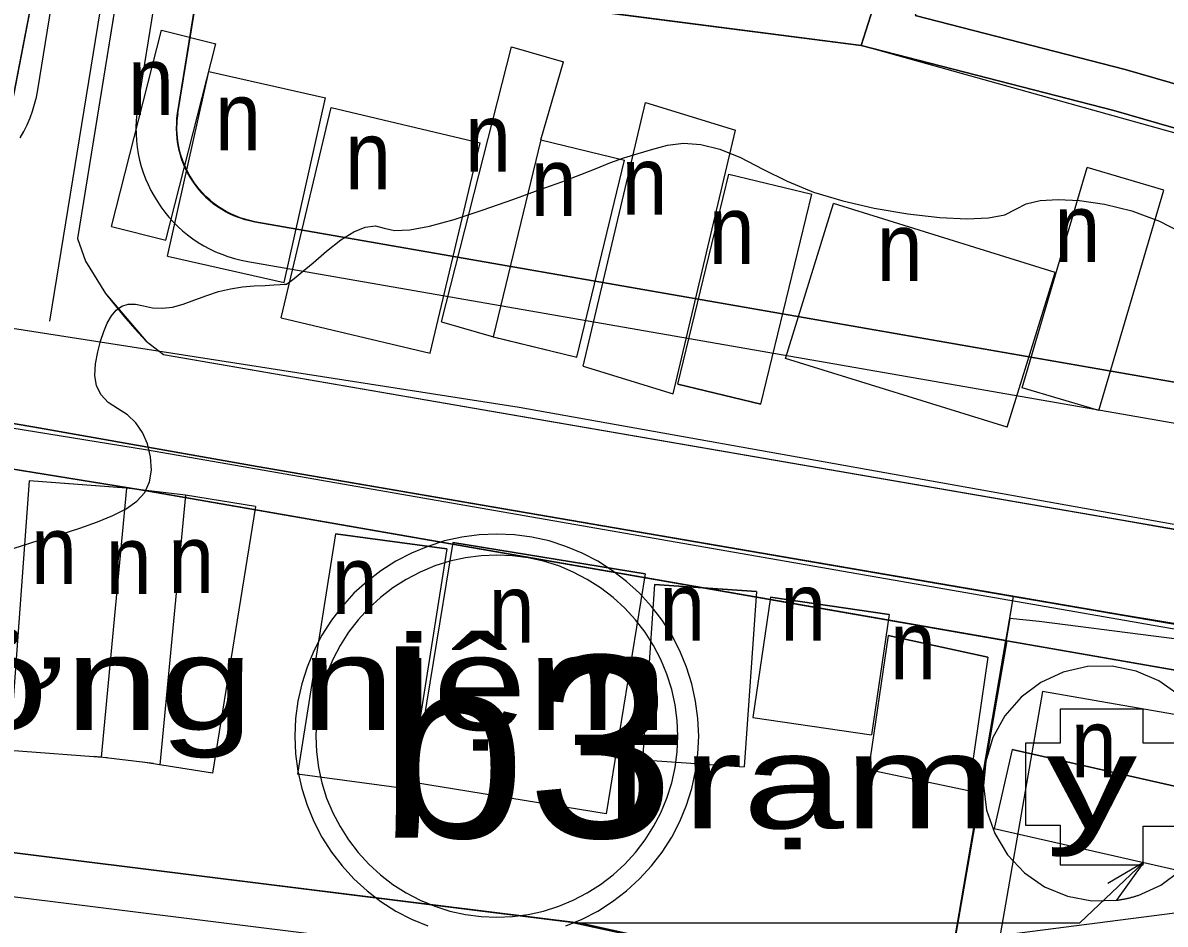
# Model space of a CAD drawing. Header units: metres. Extents: x 533049 to 537618, y 1849954 to 1852676.
# Drawn here: x 535185.7 to 535270.3, y 1851644.3 to 1851711.1 of the extents above; entities that cross this region are included whole.
import ezdxf

# ---------------------------------------------------------------- set-up
doc = ezdxf.new("R2010")
doc.units = ezdxf.units.M
doc.header["$LTSCALE"] = 2
for name, color, linetype, lineweight in [('11', 7, 'Continuous', 13), ('13', 7, 'Continuous', 13), ('20', 7, 'Continuous', 13), ('38', 7, 'Continuous', 13), ('50', 7, 'Continuous', 13), ('52', 7, 'Continuous', 13), ('54', 7, 'Continuous', 13), ('55', 7, 'Continuous', 13), ('57', 7, 'Continuous', 13), ('60', 7, 'Continuous', 13)]:
    doc.layers.add(name, color=color, linetype=linetype, lineweight=lineweight)

msp = doc.modelspace()

# ---------------------------------------------------------------- linework, layer by layer
at = {"linetype": 'Continuous', "lineweight": 13}
for points in [[(535203.07, 1851781.19), (535199.58, 1851758.2), (535234.41, 1851756.7), (535235.21, 1851760.98), (535258.72, 1851759.64), (535254.18, 1851737.72), (535253.41, 1851729.43), (535251.92, 1851729.71), (535257.25, 1851756.89), (535236.02, 1851758.52), (535235.47, 1851755.79), (535199.42, 1851757.13), (535195.52, 1851731.49), (535193.2, 1851716.43), (535189.74, 1851695.09), (535190.35, 1851693.4), (535191.81, 1851691.01), (535194.82, 1851687.48), (535196.1, 1851686.5), (535267.66, 1851674.15), (535308.85, 1851666.82), (535351.26, 1851659.7), (535387.39, 1851653.41), (535436.74, 1851644.57)], [(535236.99, 1851777.23), (535235.21, 1851760.98), (535258.72, 1851759.64), (535254.18, 1851737.72), (535253.41, 1851729.43), (535251.92, 1851729.71), (535196.81, 1851731.29), (535195.52, 1851731.49), (535193.2, 1851716.43), (535220.48, 1851712.9), (535247.76, 1851709.38), (535266.46, 1851704.56), (535308.13, 1851692.53), (535332.28, 1851687.11), (535332.74, 1851689.92), (535346.37, 1851687.7), (535350.74, 1851702.92), (535372.47, 1851698.37), (535371.24, 1851689.92), (535405.7, 1851683.46), (535420.99, 1851680.15), (535446.27, 1851673.58)], [(535277.98, 1851665.34), (535272.7, 1851633.6), (535253.88, 1851638.5), (535259.03, 1851668.6), (535278, 1851665.44)], [(535271.29, 1851661.29), (535269.8, 1851662.35), (535268.12, 1851663.07), (535266.33, 1851663.43), (535264.5, 1851663.41), (535262.72, 1851663), (535261.06, 1851662.23), (535259.6, 1851661.14), (535258.4, 1851659.76), (535257.51, 1851658.16), (535256.98, 1851656.41), (535256.82, 1851654.59), (535257.04, 1851652.77), (535257.64, 1851651.05), (535258.59, 1851649.48), (535259.84, 1851648.15), (535261.34, 1851647.11), (535263.03, 1851646.4), (535264.83, 1851646.06), (535266.65, 1851646.11), (535266.71, 1851646.11), (535266.77, 1851646.12), (535266.82, 1851646.13), (535266.88, 1851646.14), (535266.94, 1851646.15), (535266.99, 1851646.16), (535267.05, 1851646.17), (535267.1, 1851646.18), (535267.16, 1851646.19), (535267.22, 1851646.2), (535267.27, 1851646.21), (535267.33, 1851646.22), (535267.38, 1851646.23), (535267.44, 1851646.24), (535267.49, 1851646.26), (535267.55, 1851646.27), (535267.6, 1851646.28), (535267.66, 1851646.3), (535267.72, 1851646.31), (535267.77, 1851646.33), (535267.83, 1851646.34), (535267.88, 1851646.36), (535267.93, 1851646.37), (535267.99, 1851646.39), (535268.04, 1851646.4), (535268.1, 1851646.42), (535268.15, 1851646.44), (535268.21, 1851646.45), (535268.26, 1851646.47), (535269.93, 1851647.22), (535271.4, 1851648.3)]]:
    msp.add_lwpolyline(points, dxfattribs=at)
for points in [[(535157.74, 1851743.77), (535154.71, 1851717.75), (535150.78, 1851694.68), (535163.89, 1851692.34), (535174.02, 1851690.5), (535176.42, 1851691.37), (535178.19, 1851692.25), (535179.61, 1851693.09), (535182, 1851694.72), (535183.08, 1851695.81), (535190.09, 1851731.97), (535191.04, 1851739.61)], [(535398.76, 1851651.37), (535405.64, 1851683.48), (535371.24, 1851689.92), (535372.47, 1851698.37), (535350.74, 1851702.92), (535346.37, 1851687.7), (535332.74, 1851689.92), (535332.28, 1851687.11), (535308.13, 1851692.53), (535247.76, 1851709.38), (535193.2, 1851716.43), (535189.74, 1851695.09), (535190.35, 1851693.4), (535191.81, 1851691.01), (535193.18, 1851689.33), (535194, 1851688.4), (535194.82, 1851687.48), (535196.1, 1851686.5), (535339.22, 1851661.8), (535363.31, 1851657.61), (535387.39, 1851653.41)], [(535123.96, 1851691.77), (535121.96, 1851680.98), (535114.92, 1851682.29), (535116.72, 1851692.99), (535108.17, 1851694.44), (535106.46, 1851693.25), (535104.98, 1851691.84), (535102.09, 1851687.49), (535090.28, 1851663.2), (535113.05, 1851650.05), (535127.45, 1851664.44), (535157.97, 1851652.99), (535226.26, 1851644.48), (535253.88, 1851638.5), (535258.75, 1851666.96), (535259.03, 1851668.6), (535203.05, 1851678.21), (535186.45, 1851681.15)], [(535262.5, 1851660.24), (535262.5, 1851657.73), (535259.91, 1851657.73), (535259.91, 1851651.67), (535262.5, 1851651.67), (535262.5, 1851648.72), (535268.64, 1851648.72), (535268.64, 1851651.6), (535271.23, 1851651.6), (535271.23, 1851657.73), (535268.64, 1851657.73), (535268.64, 1851660.24)], [(535262.5, 1851660.24), (535262.5, 1851657.73), (535259.91, 1851657.73), (535259.91, 1851651.67), (535262.5, 1851651.67), (535262.5, 1851648.72), (535268.64, 1851648.72), (535268.64, 1851651.6), (535271.23, 1851651.6), (535271.23, 1851657.73), (535268.64, 1851657.73), (535268.64, 1851660.24)]]:
    msp.add_lwpolyline(points, close=True, dxfattribs=at)
at = {"layer": '11'}
msp.add_lwpolyline([(535225.9, 1851644.21), (535227.1, 1851644.71), (535228.26, 1851645.31), (535229.36, 1851646.01), (535230.39, 1851646.81), (535231.35, 1851647.69), (535232.23, 1851648.65), (535233.03, 1851649.68), (535233.73, 1851650.78), (535234.33, 1851651.94), (535234.83, 1851653.14), (535235.22, 1851654.39), (535235.5, 1851655.66), (535235.67, 1851656.95), (535235.73, 1851658.26), (535235.67, 1851659.56), (535235.5, 1851660.85), (535235.22, 1851662.13), (535234.83, 1851663.37), (535234.33, 1851664.57), (535233.73, 1851665.73), (535233.03, 1851666.83), (535232.23, 1851667.86), (535231.35, 1851668.83), (535230.39, 1851669.71), (535229.36, 1851670.5), (535228.26, 1851671.2), (535227.1, 1851671.8), (535225.9, 1851672.3), (535224.65, 1851672.7), (535223.38, 1851672.98), (535222.09, 1851673.15), (535220.78, 1851673.2), (535219.48, 1851673.15), (535218.19, 1851672.98), (535216.91, 1851672.7), (535215.67, 1851672.3), (535214.47, 1851671.8), (535213.31, 1851671.2), (535212.21, 1851670.5), (535211.18, 1851669.71), (535210.21, 1851668.83), (535209.33, 1851667.86), (535208.54, 1851666.83), (535207.84, 1851665.73), (535207.24, 1851664.57), (535206.74, 1851663.37), (535206.34, 1851662.13), (535206.06, 1851660.85), (535205.89, 1851659.56), (535205.84, 1851658.26), (535205.89, 1851656.95), (535206.06, 1851655.66), (535206.34, 1851654.39), (535206.74, 1851653.14), (535207.24, 1851651.94), (535207.84, 1851650.78), (535208.54, 1851649.68), (535209.33, 1851648.65), (535210.21, 1851647.69), (535211.18, 1851646.81), (535212.21, 1851646.01), (535213.31, 1851645.31), (535214.47, 1851644.71), (535215.67, 1851644.21)], dxfattribs=at)
msp.add_lwpolyline([(535234.18, 1851658.26), (535234.13, 1851659.42), (535233.98, 1851660.58), (535233.73, 1851661.72), (535233.38, 1851662.84), (535232.93, 1851663.92), (535232.39, 1851664.96), (535231.76, 1851665.94), (535231.05, 1851666.87), (535230.26, 1851667.73), (535229.4, 1851668.52), (535228.47, 1851669.23), (535227.48, 1851669.86), (535226.45, 1851670.4), (535225.37, 1851670.85), (535224.25, 1851671.2), (535223.11, 1851671.45), (535221.95, 1851671.61), (535220.78, 1851671.66), (535219.62, 1851671.61), (535218.46, 1851671.45), (535217.32, 1851671.2), (535216.2, 1851670.85), (535215.12, 1851670.4), (535214.08, 1851669.86), (535213.1, 1851669.23), (535212.17, 1851668.52), (535211.31, 1851667.73), (535210.52, 1851666.87), (535209.81, 1851665.94), (535209.18, 1851664.96), (535208.64, 1851663.92), (535208.19, 1851662.84), (535207.84, 1851661.72), (535207.59, 1851660.58), (535207.43, 1851659.42), (535207.38, 1851658.26), (535207.43, 1851657.09), (535207.59, 1851655.93), (535207.84, 1851654.79), (535208.19, 1851653.67), (535208.64, 1851652.59), (535209.18, 1851651.56), (535209.81, 1851650.57), (535210.52, 1851649.64), (535211.31, 1851648.78), (535212.17, 1851647.99), (535213.1, 1851647.28), (535214.08, 1851646.65), (535215.12, 1851646.11), (535216.2, 1851645.66), (535217.32, 1851645.31), (535218.46, 1851645.06), (535219.62, 1851644.91), (535220.78, 1851644.86), (535221.95, 1851644.91), (535223.11, 1851645.06), (535224.25, 1851645.31), (535225.37, 1851645.66), (535226.45, 1851646.11), (535227.48, 1851646.65), (535228.47, 1851647.28), (535229.4, 1851647.99), (535230.26, 1851648.78), (535231.05, 1851649.64), (535231.76, 1851650.57), (535232.39, 1851651.56), (535232.93, 1851652.59), (535233.38, 1851653.67), (535233.73, 1851654.79), (535233.98, 1851655.93), (535234.13, 1851657.09)], close=True, dxfattribs=at)
at = {"layer": '13'}
msp.add_line((535231.37, 1851957.72), (535187.68, 1851688.97), dxfattribs=at)
msp.add_lwpolyline([(534939.79, 1851726.76), (535222.44, 1851682.6), (535475.02, 1851637.55), (536031.43, 1851542.89)], dxfattribs=at)
at = {"layer": '20'}
for p, q in [((535192.27, 1851695.98), (535195.97, 1851710.52)), ((535195.97, 1851710.52), (535199.98, 1851709.49)), ((535196.28, 1851694.96), (535199.98, 1851709.49)), ((535216.69, 1851688.91), (535221.88, 1851709.27)), ((535221.88, 1851709.27), (535225.72, 1851708.16)), ((535224.05, 1851702.38), (535225.72, 1851708.16)), ((535196.4, 1851693.77), (535199.46, 1851707.44)), ((535199.46, 1851707.44), (535208.1, 1851705.51)), ((535205.05, 1851691.84), (535208.1, 1851705.51)), ((535227.17, 1851685.65), (535231.79, 1851705.15)), ((535231.79, 1851705.15), (535238.46, 1851703.11)), ((535204.81, 1851689.22), (535208.52, 1851704.79)), ((535208.52, 1851704.79), (535219.56, 1851702.16)), ((535233.84, 1851683.6), (535238.46, 1851703.11)), ((535215.85, 1851686.59), (535219.56, 1851702.16)), ((535220.53, 1851687.8), (535224.06, 1851702.38)), ((535224.05, 1851702.38), (535230.23, 1851700.89)), ((535226.7, 1851686.31), (535230.23, 1851700.89)), ((535259.68, 1851684.03), (535264.48, 1851700.34)), ((535270.15, 1851698.67), (535264.48, 1851700.34)), ((535234.19, 1851684.31), (535237.97, 1851699.86)), ((535237.97, 1851699.86), (535244.11, 1851698.37)), ((535240.34, 1851682.82), (535244.11, 1851698.37)), ((535265.35, 1851682.36), (535270.15, 1851698.67)), ((535242.15, 1851686.21), (535245.71, 1851697.67)), ((535262.11, 1851692.58), (535245.71, 1851697.67)), ((535192.27, 1851695.98), (535196.28, 1851694.96)), ((535192.27, 1851695.98), (535196.28, 1851694.96)), ((535196.4, 1851693.77), (535205.05, 1851691.84)), ((535196.4, 1851693.77), (535205.05, 1851691.84)), ((535258.56, 1851681.12), (535262.11, 1851692.58)), ((535204.81, 1851689.22), (535215.85, 1851686.59)), ((535204.81, 1851689.22), (535215.85, 1851686.59)), ((535216.69, 1851688.91), (535220.53, 1851687.8)), ((535216.69, 1851688.91), (535220.53, 1851687.8)), ((535220.52, 1851687.8), (535226.7, 1851686.31)), ((535220.53, 1851687.8), (535226.7, 1851686.31)), ((535196.1, 1851686.5), (535339.22, 1851661.8)), ((535227.17, 1851685.65), (535233.84, 1851683.6)), ((535227.17, 1851685.65), (535233.84, 1851683.6)), ((535258.56, 1851681.12), (535242.15, 1851686.21)), ((535258.56, 1851681.12), (535242.15, 1851686.21)), ((535240.34, 1851682.82), (535234.19, 1851684.31)), ((535234.19, 1851684.31), (535240.34, 1851682.82)), ((535265.35, 1851682.36), (535259.68, 1851684.03)), ((535265.35, 1851682.36), (535259.68, 1851684.03)), ((535203.05, 1851678.21), (535186.45, 1851681.15)), ((535186.18, 1851677.14), (535184.71, 1851657.19)), ((535193.37, 1851676.61), (535186.18, 1851677.14)), ((535193.41, 1851676.6), (535186.18, 1851677.14)), ((535193.37, 1851676.61), (535191.5, 1851656.69)), ((535197.74, 1851676.09), (535193.37, 1851676.61)), ((535197.74, 1851676.09), (535195.84, 1851656.14)), ((535202.92, 1851675.26), (535197.74, 1851676.09)), ((535202.92, 1851675.26), (535199.74, 1851655.51)), ((535208.84, 1851673.22), (535206.02, 1851655.44)), ((535208.84, 1851673.22), (535217.09, 1851672.12)), ((535217.09, 1851672.12), (535208.84, 1851673.22)), ((535217.09, 1851672.12), (535214.27, 1851654.34)), ((535217.52, 1851672.59), (535214.62, 1851654.82)), ((535217.52, 1851672.59), (535231.77, 1851670.26)), ((535231.77, 1851670.26), (535217.52, 1851672.59)), ((535231.77, 1851670.26), (535228.87, 1851652.5)), ((535232.47, 1851669.48), (535231.56, 1851656.51)), ((535240.01, 1851668.95), (535232.47, 1851669.48)), ((535232.47, 1851669.48), (535240.01, 1851668.95)), ((535240.01, 1851668.95), (535239.1, 1851655.98)), ((535241.05, 1851668.54), (535239.74, 1851659.64)), ((535249.83, 1851667.25), (535241.05, 1851668.54)), ((535241.05, 1851668.54), (535249.83, 1851667.25)), ((535249.83, 1851667.25), (535248.52, 1851658.35)), ((535249.75, 1851665.71), (535248.31, 1851655.79)), ((535257.14, 1851664.11), (535249.75, 1851665.71)), ((535249.75, 1851665.71), (535257.14, 1851664.11)), ((535257.14, 1851664.11), (535255.71, 1851654.23)), ((535239.74, 1851659.64), (535248.52, 1851658.35)), ((535191.94, 1851656.66), (535184.71, 1851657.19)), ((535258.94, 1851657.27), (535257.61, 1851651.42)), ((535273.49, 1851653.97), (535258.94, 1851657.27)), ((535258.94, 1851657.27), (535273.49, 1851653.97)), ((535195.38, 1851656.23), (535191.01, 1851656.75)), ((535199.74, 1851655.51), (535194.57, 1851656.34)), ((535231.56, 1851656.51), (535239.1, 1851655.98)), ((535214.27, 1851654.34), (535206.02, 1851655.44)), ((535248.31, 1851655.79), (535255.71, 1851654.23)), ((535228.87, 1851652.5), (535214.62, 1851654.82)), ((535257.61, 1851651.42), (535272.16, 1851648.12))]:
    msp.add_line(p, q, dxfattribs=at)
for points in [[(535283.32, 1852090.83), (535249.09, 1852000.42), (535248.7, 1851999.4), (535226.92, 1851925.31), (535247.44, 1851923.34), (535246.46, 1851909.16), (535322.81, 1851918.47), (535266.4, 1851778.76), (535207.48, 1851780.5), (535201.15, 1851758.93), (535234.41, 1851756.7), (535235.21, 1851760.98), (535258.72, 1851759.64), (535254.18, 1851737.72), (535253.11, 1851726.22), (535247.76, 1851709.38), (535266.46, 1851704.56), (535308.13, 1851692.53), (535332.28, 1851687.11)], [(535183.08, 1851695.81), (535190.09, 1851731.97), (535199.9, 1851795.88), (535210.09, 1851857.49)], [(535209.07, 1851820.64), (535193.72, 1851719.61), (535189.74, 1851695.09)], [(535189.74, 1851695.09), (535190.35, 1851693.4), (535191.81, 1851691.01), (535193.18, 1851689.33), (535194.82, 1851687.48), (535196.1, 1851686.5)], [(535313.31, 1851659.28), (535203.05, 1851678.21), (535186.45, 1851681.15), (535144.46, 1851688.31)], [(535202.92, 1851675.26), (535197.74, 1851676.09), (535193.37, 1851676.61)], [(535274.24, 1851645.57), (535155.43, 1851630.28), (535103.63, 1851611.31), (535064.32, 1851597.08), (535083.94, 1851665.65)]]:
    msp.add_lwpolyline(points, dxfattribs=at)
at = {"layer": '38'}
for points in [[(535266.63, 1851775.61), (535264.63, 1851771.1), (535239.82, 1851773.76), (535238.68, 1851763.63), (535239.3, 1851763.51), (535239.18, 1851761.42), (535261.01, 1851759.75), (535255.61, 1851732.22), (535256.8, 1851732.01), (535256.21, 1851725.59), (535251.76, 1851711.59), (535267.29, 1851707.59), (535308.91, 1851695.57), (535329.72, 1851690.9), (535330.14, 1851693.52), (535344.12, 1851691.25), (535348.53, 1851706.59), (535376.01, 1851700.84), (535374.78, 1851692.45), (535406.32, 1851686.54), (535421.72, 1851683.21), (535436.94, 1851679.25)], [(535436.94, 1851679.25), (535421.72, 1851683.21), (535406.32, 1851686.54), (535374.78, 1851692.45), (535376.01, 1851700.84), (535348.53, 1851706.59), (535344.12, 1851691.25), (535330.14, 1851693.52), (535329.72, 1851690.9), (535308.91, 1851695.57), (535267.29, 1851707.59), (535251.76, 1851711.59)], [(535225.72, 1851641.28), (535157.19, 1851649.81), (535128.26, 1851660.67), (535113.58, 1851645.99), (535104.91, 1851651)], [(535106.44, 1851563.25), (535115.75, 1851566.85), (535146.01, 1851578.4), (535177.21, 1851587.08), (535209.08, 1851592.85), (535241.35, 1851595.63), (535250.03, 1851636.01), (535225.72, 1851641.28), (535157.19, 1851649.81), (535128.26, 1851660.67), (535113.58, 1851645.99), (535104.91, 1851651)]]:
    msp.add_lwpolyline(points, dxfattribs=at)
at = {"layer": '50'}
msp.add_lwpolyline([(535297.15, 1851655.29), (535261.19, 1851661.56), (535257.07, 1851637.88), (535247.98, 1851595.61), (535249.4, 1851595.67), (535250.81, 1851595.71), (535252.23, 1851595.75), (535253.64, 1851595.78), (535255.06, 1851595.8), (535256.47, 1851595.82), (535257.89, 1851595.83), (535259.31, 1851595.83), (535260.72, 1851595.83), (535262.14, 1851595.82), (535263.55, 1851595.8), (535264.97, 1851595.77), (535266.38, 1851595.74), (535267.8, 1851595.7), (535269.21, 1851595.66), (535270.63, 1851595.6)], dxfattribs=at)
msp.add_lwpolyline([(535261.19, 1851661.56), (535257.07, 1851637.88), (535247.98, 1851595.61), (535268.51, 1851595.68), (535288.98, 1851594.27), (535336.47, 1851592.04), (535340.47, 1851619.68), (535292.45, 1851628.32), (535297.15, 1851655.29)], close=True, dxfattribs=at)
at = {"layer": '52'}
msp.add_lwpolyline([(535308.13, 1851692.53), (535247.76, 1851709.38), (535199, 1851715.68), (535197.16, 1851704.35), (535197.1, 1851703.75), (535197.08, 1851703.15), (535197.12, 1851702.54), (535197.21, 1851701.94), (535197.35, 1851701.36), (535197.54, 1851700.78), (535197.78, 1851700.23), (535198.06, 1851699.7), (535198.39, 1851699.19), (535198.76, 1851698.71), (535199.17, 1851698.27), (535199.62, 1851697.86), (535200.1, 1851697.49), (535200.61, 1851697.17), (535201.15, 1851696.89), (535201.7, 1851696.66), (535202.28, 1851696.47), (535202.87, 1851696.33), (535400.99, 1851661.77)], dxfattribs=at)
msp.add_lwpolyline([(535111.58, 1851682.9), (535111.22, 1851682.11), (535110.93, 1851681.29), (535106.98, 1851668.47), (535105.24, 1851662.06), (535103.19, 1851655.74), (535113.05, 1851650.05), (535127.45, 1851664.44), (535157.97, 1851652.99), (535226.97, 1851644.43), (535253.88, 1851638.5), (535258.47, 1851665.33), (535194.43, 1851676.49), (535123.26, 1851688.02), (535121.96, 1851680.98), (535114.92, 1851682.29)], close=True, dxfattribs=at)
at = {"layer": '54'}
for p, q in [((535194.2, 1851704.83), (535232.86, 1851943.44)), ((535197.16, 1851704.35), (535235.82, 1851942.96))]:
    msp.add_line(p, q, dxfattribs=at)
for points in [[(535185.51, 1851702.55), (535185.78, 1851703.02), (535186.02, 1851703.51), (535186.23, 1851704.01), (535186.42, 1851704.51), (535186.57, 1851705.03), (535186.7, 1851705.56), (535186.8, 1851706.09), (535211.48, 1851858.42)], [(535202.35, 1851693.38), (535413.09, 1851656.64), (535427.36, 1851654.12)], [(535111.11, 1851689.66), (535111.5, 1851689.96), (535111.9, 1851690.25), (535112.32, 1851690.51), (535112.76, 1851690.75), (535113.2, 1851690.96), (535113.65, 1851691.16), (535114.12, 1851691.33), (535114.59, 1851691.48), (535115.06, 1851691.61), (535115.55, 1851691.71), (535116.03, 1851691.79), (535116.52, 1851691.85), (535117.02, 1851691.88), (535117.51, 1851691.88), (535118.01, 1851691.86), (535118.5, 1851691.82), (535118.99, 1851691.75), (535194.93, 1851679.45), (535410.5, 1851641.87)]]:
    msp.add_lwpolyline(points, dxfattribs=at)
for radius in [10, 7]:
    msp.add_arc((535204.072, 1851703.228), radius, 170.79708, 260.11198, dxfattribs=at)
at = {"layer": '55'}
msp.add_line((535202.87, 1851696.33), (535413.61, 1851659.6), dxfattribs=at)
for points in [[(535423.47, 1851657.85), (535202.87, 1851696.33), (535202.5, 1851696.41), (535202.14, 1851696.51), (535201.78, 1851696.63), (535201.43, 1851696.76), (535201.09, 1851696.92), (535200.76, 1851697.09), (535200.43, 1851697.28), (535200.12, 1851697.48), (535199.82, 1851697.7), (535199.53, 1851697.94), (535199.25, 1851698.2), (535198.99, 1851698.46), (535198.74, 1851698.74), (535198.5, 1851699.04), (535198.29, 1851699.34), (535198.09, 1851699.66), (535197.9, 1851699.99), (535197.73, 1851700.32), (535197.59, 1851700.67), (535197.46, 1851701.02), (535197.35, 1851701.38), (535197.25, 1851701.74), (535197.18, 1851702.11), (535197.13, 1851702.48), (535197.09, 1851702.85), (535197.08, 1851703.23), (535197.09, 1851703.6), (535197.11, 1851703.98), (535197.16, 1851704.35), (535235.18, 1851938.99)], [(535247.76, 1851709.38), (535253.11, 1851726.22), (535253.41, 1851729.43), (535251.92, 1851729.71), (535257.25, 1851756.89), (535235.87, 1851758.53), (535236.01, 1851760.93), (535235.23, 1851761.08), (535237.05, 1851777.22)], [(535308.13, 1851692.53), (535266.46, 1851704.56), (535247.76, 1851709.38), (535199, 1851715.68), (535197.16, 1851704.35), (535197.11, 1851703.98), (535197.08, 1851703.6), (535197.07, 1851703.23), (535197.08, 1851702.85), (535197.11, 1851702.47), (535197.16, 1851702.1), (535197.23, 1851701.73), (535197.32, 1851701.37), (535197.43, 1851701.01), (535197.56, 1851700.65), (535197.71, 1851700.31), (535197.87, 1851699.97), (535198.06, 1851699.64), (535198.26, 1851699.32), (535198.48, 1851699.02), (535198.71, 1851698.72), (535198.96, 1851698.44), (535199.23, 1851698.18), (535199.51, 1851697.92), (535199.8, 1851697.68), (535200.1, 1851697.46), (535200.42, 1851697.26), (535200.74, 1851697.07), (535201.08, 1851696.9), (535201.42, 1851696.75), (535201.78, 1851696.62), (535202.13, 1851696.5), (535202.5, 1851696.41), (535202.87, 1851696.33), (535400.76, 1851661.84)], [(535439.13, 1851675.44), (535420.99, 1851680.15), (535405.7, 1851683.46), (535371.24, 1851689.92), (535372.47, 1851698.37), (535350.74, 1851702.92), (535346.37, 1851687.7), (535332.74, 1851689.92), (535332.28, 1851687.11), (535308.13, 1851692.53), (535266.46, 1851704.56), (535247.76, 1851709.38)], [(535122.08, 1851688.21), (535194.43, 1851676.49), (535409.98, 1851638.92)], [(535103.19, 1851655.74), (535113.05, 1851650.05), (535127.45, 1851664.44), (535157.97, 1851652.99), (535226.26, 1851644.48), (535253.88, 1851638.5), (535258.55, 1851665.31), (535194.43, 1851676.49), (535123.26, 1851688.02), (535121.96, 1851680.98), (535114.92, 1851682.29), (535111.58, 1851682.9), (535111.55, 1851682.84), (535111.53, 1851682.79), (535111.5, 1851682.74), (535111.47, 1851682.68), (535111.45, 1851682.63), (535111.42, 1851682.57), (535111.4, 1851682.52)], [(535300.91, 1851657.93), (535258.55, 1851665.31), (535253.88, 1851638.5), (535243.92, 1851592.17), (535245.47, 1851592.25), (535247.01, 1851592.33), (535248.56, 1851592.39), (535250.11, 1851592.44), (535251.65, 1851592.49), (535253.2, 1851592.52), (535254.75, 1851592.55), (535256.29, 1851592.57), (535257.84, 1851592.58), (535259.39, 1851592.59), (535260.94, 1851592.58), (535262.48, 1851592.57), (535264.03, 1851592.55), (535265.58, 1851592.52), (535267.12, 1851592.48), (535268.67, 1851592.43), (535270.22, 1851592.37), (535271.76, 1851592.31)]]:
    msp.add_lwpolyline(points, dxfattribs=at)
at = {"layer": '57'}
for p, q in [((535192.27, 1851695.98), (535195.97, 1851710.52)), ((535195.97, 1851710.52), (535199.98, 1851709.49)), ((535196.28, 1851694.96), (535199.98, 1851709.49)), ((535216.69, 1851688.91), (535221.88, 1851709.27)), ((535221.88, 1851709.27), (535225.72, 1851708.16)), ((535224.05, 1851702.38), (535225.72, 1851708.16)), ((535196.4, 1851693.77), (535199.46, 1851707.44)), ((535199.46, 1851707.44), (535208.1, 1851705.51)), ((535205.05, 1851691.84), (535208.1, 1851705.51)), ((535227.17, 1851685.65), (535231.79, 1851705.15)), ((535231.79, 1851705.15), (535238.46, 1851703.11)), ((535204.81, 1851689.22), (535208.52, 1851704.79)), ((535208.52, 1851704.79), (535219.56, 1851702.16)), ((535233.84, 1851683.6), (535238.46, 1851703.11)), ((535215.85, 1851686.59), (535219.56, 1851702.16)), ((535220.53, 1851687.8), (535224.06, 1851702.38)), ((535224.05, 1851702.38), (535230.23, 1851700.89)), ((535226.7, 1851686.31), (535230.23, 1851700.89)), ((535259.68, 1851684.03), (535264.48, 1851700.34)), ((535270.15, 1851698.67), (535264.48, 1851700.34)), ((535234.19, 1851684.31), (535237.97, 1851699.86)), ((535237.97, 1851699.86), (535244.11, 1851698.37)), ((535240.34, 1851682.82), (535244.11, 1851698.37)), ((535265.35, 1851682.36), (535270.15, 1851698.67)), ((535242.15, 1851686.21), (535245.71, 1851697.67)), ((535262.11, 1851692.58), (535245.71, 1851697.67)), ((535192.27, 1851695.98), (535196.28, 1851694.96)), ((535192.27, 1851695.98), (535196.28, 1851694.96)), ((535196.4, 1851693.77), (535205.05, 1851691.84)), ((535196.4, 1851693.77), (535205.05, 1851691.84)), ((535258.56, 1851681.12), (535262.11, 1851692.58)), ((535204.81, 1851689.22), (535215.85, 1851686.59)), ((535204.81, 1851689.22), (535215.85, 1851686.59)), ((535216.69, 1851688.91), (535220.53, 1851687.8)), ((535216.69, 1851688.91), (535220.53, 1851687.8)), ((535220.52, 1851687.8), (535226.7, 1851686.31)), ((535220.53, 1851687.8), (535226.7, 1851686.31)), ((535196.1, 1851686.5), (535339.22, 1851661.8)), ((535227.17, 1851685.65), (535233.84, 1851683.6)), ((535227.17, 1851685.65), (535233.84, 1851683.6)), ((535258.56, 1851681.12), (535242.15, 1851686.21)), ((535258.56, 1851681.12), (535242.15, 1851686.21)), ((535240.34, 1851682.82), (535234.19, 1851684.31)), ((535234.19, 1851684.31), (535240.34, 1851682.82)), ((535265.35, 1851682.36), (535259.68, 1851684.03)), ((535265.35, 1851682.36), (535259.68, 1851684.03)), ((535203.05, 1851678.21), (535186.45, 1851681.15)), ((535186.18, 1851677.14), (535184.71, 1851657.19)), ((535193.37, 1851676.61), (535186.18, 1851677.14)), ((535193.41, 1851676.6), (535186.18, 1851677.14)), ((535193.37, 1851676.61), (535191.5, 1851656.69)), ((535197.74, 1851676.09), (535193.37, 1851676.61)), ((535197.74, 1851676.09), (535195.84, 1851656.14)), ((535202.92, 1851675.26), (535197.74, 1851676.09)), ((535202.92, 1851675.26), (535199.74, 1851655.51)), ((535208.84, 1851673.22), (535206.02, 1851655.44)), ((535208.84, 1851673.22), (535217.09, 1851672.12)), ((535217.09, 1851672.12), (535208.84, 1851673.22)), ((535217.09, 1851672.12), (535214.27, 1851654.34)), ((535217.52, 1851672.59), (535214.62, 1851654.82)), ((535217.52, 1851672.59), (535231.77, 1851670.26)), ((535231.77, 1851670.26), (535217.52, 1851672.59)), ((535231.77, 1851670.26), (535228.87, 1851652.5)), ((535232.47, 1851669.48), (535231.56, 1851656.51)), ((535240.01, 1851668.95), (535232.47, 1851669.48)), ((535232.47, 1851669.48), (535240.01, 1851668.95)), ((535240.01, 1851668.95), (535239.1, 1851655.98)), ((535241.05, 1851668.54), (535239.74, 1851659.64)), ((535249.83, 1851667.25), (535241.05, 1851668.54)), ((535241.05, 1851668.54), (535249.83, 1851667.25)), ((535249.83, 1851667.25), (535248.52, 1851658.35)), ((535249.75, 1851665.71), (535248.31, 1851655.79)), ((535257.14, 1851664.11), (535249.75, 1851665.71)), ((535249.75, 1851665.71), (535257.14, 1851664.11)), ((535257.14, 1851664.11), (535255.71, 1851654.23)), ((535239.74, 1851659.64), (535248.52, 1851658.35)), ((535191.94, 1851656.66), (535184.71, 1851657.19)), ((535258.94, 1851657.27), (535257.61, 1851651.42)), ((535273.49, 1851653.97), (535258.94, 1851657.27)), ((535258.94, 1851657.27), (535273.49, 1851653.97)), ((535195.38, 1851656.23), (535191.01, 1851656.75)), ((535199.74, 1851655.51), (535194.57, 1851656.34)), ((535231.56, 1851656.51), (535239.1, 1851655.98)), ((535214.27, 1851654.34), (535206.02, 1851655.44)), ((535248.31, 1851655.79), (535255.71, 1851654.23)), ((535228.87, 1851652.5), (535214.62, 1851654.82)), ((535257.61, 1851651.42), (535272.16, 1851648.12)), ((535268.66, 1851648.91), (535266.01, 1851647.36))]:
    msp.add_line(p, q, dxfattribs=at)
for points in [[(535283.32, 1852090.83), (535249.09, 1852000.42), (535248.7, 1851999.4), (535226.92, 1851925.31), (535247.44, 1851923.34), (535246.46, 1851909.16), (535322.81, 1851918.47), (535266.4, 1851778.76), (535207.48, 1851780.5), (535201.15, 1851758.93), (535234.41, 1851756.7), (535235.21, 1851760.98), (535258.72, 1851759.64), (535254.18, 1851737.72), (535253.11, 1851726.22), (535247.76, 1851709.38), (535266.46, 1851704.56), (535308.13, 1851692.53), (535332.28, 1851687.11)], [(535183.08, 1851695.81), (535190.09, 1851731.97), (535199.9, 1851795.88), (535210.09, 1851857.49)], [(535209.07, 1851820.64), (535193.72, 1851719.61), (535189.74, 1851695.09)], [(535197.44, 1851779.9), (535194.99, 1851763.92), (535193.12, 1851751.75), (535190.09, 1851731.97), (535186.58, 1851713.89), (535183.08, 1851695.81), (535182, 1851694.72), (535179.61, 1851693.09), (535178.19, 1851692.25), (535176.42, 1851691.37), (535174.02, 1851690.5), (535168.95, 1851691.42), (535163.89, 1851692.34), (535157.32, 1851693.56), (535150.81, 1851694.67), (535142.34, 1851696.12), (535127.35, 1851698.67), (535116.42, 1851700.37)], [(535198.43, 1851690.54), (535199.31, 1851690.88), (535200.19, 1851691.16), (535201.07, 1851691.37), (535201.95, 1851691.51), (535202.83, 1851691.59), (535203.63, 1851691.62), (535204.27, 1851691.66), (535204.75, 1851691.68), (535205.07, 1851691.7), (535205.22, 1851691.72), (535205.4, 1851691.83), (535205.79, 1851692.12), (535206.38, 1851692.61), (535207.18, 1851693.29), (535208.19, 1851694.16), (535209.24, 1851695), (535210.2, 1851695.59), (535211.05, 1851695.93), (535211.8, 1851696.02), (535212.45, 1851695.86), (535213.22, 1851695.69), (535214.34, 1851695.73), (535215.81, 1851696), (535217.62, 1851696.49), (535219.78, 1851697.2), (535221.98, 1851697.98), (535223.92, 1851698.68), (535225.59, 1851699.29), (535227, 1851699.83), (535228.14, 1851700.28), (535229.15, 1851700.68), (535230.19, 1851701.05), (535231.25, 1851701.39), (535232.33, 1851701.71), (535233.43, 1851701.99), (535234.6, 1851702.14), (535235.89, 1851702.04), (535237.3, 1851701.69), (535238.83, 1851701.09), (535240.48, 1851700.23), (535242.28, 1851699.32), (535244.24, 1851698.53), (535246.39, 1851697.87), (535248.71, 1851697.33), (535251.2, 1851696.91), (535253.58, 1851696.64), (535255.57, 1851696.54), (535257.18, 1851696.61), (535258.39, 1851696.85), (535259.21, 1851697.25), (535259.97, 1851697.66), (535261.01, 1851697.91), (535262.33, 1851697.98), (535263.91, 1851697.89), (535265.77, 1851697.63), (535267.79, 1851697.14), (535269.85, 1851696.36), (535271.94, 1851695.29)], [(535189.74, 1851695.09), (535190.35, 1851693.4), (535191.81, 1851691.01), (535193.18, 1851689.33), (535194.82, 1851687.48), (535196.1, 1851686.5)], [(535108.17, 1851694.44), (535116.72, 1851692.99), (535123.95, 1851691.77), (535186.45, 1851681.15), (535203.05, 1851678.21), (535231.04, 1851673.4), (535258.18, 1851668.74), (535301.46, 1851661.31), (535349.65, 1851652.89), (535420.99, 1851640.21), (535447.68, 1851635.44), (535487.29, 1851628.56), (535518.12, 1851623.25), (535560.72, 1851615.6), (535602.9, 1851608.02), (535656.18, 1851598.45), (535677.98, 1851594.94)], [(535185.05, 1851672.18), (535186.84, 1851672.74), (535188.46, 1851673.18), (535189.92, 1851673.64), (535191.22, 1851674.11), (535192.37, 1851674.59), (535193.35, 1851675.09), (535194.14, 1851675.64), (535194.72, 1851676.3), (535195.08, 1851677.07), (535195.23, 1851677.94), (535195.16, 1851678.92), (535194.92, 1851679.89), (535194.56, 1851680.73), (535194.07, 1851681.45), (535193.45, 1851682.04), (535192.71, 1851682.5), (535192.01, 1851682.96), (535191.49, 1851683.51), (535191.16, 1851684.18), (535191.03, 1851684.94), (535191.08, 1851685.81), (535191.25, 1851686.69), (535191.45, 1851687.49), (535191.69, 1851688.2), (535191.95, 1851688.82), (535192.26, 1851689.36), (535192.61, 1851689.79), (535193.02, 1851690.08), (535193.5, 1851690.23), (535194.04, 1851690.23), (535194.64, 1851690.1), (535195.3, 1851689.96), (535196.01, 1851689.93), (535196.77, 1851690.01), (535197.57, 1851690.22), (535198.43, 1851690.54)], [(535313.31, 1851659.28), (535203.05, 1851678.21), (535186.45, 1851681.15), (535144.46, 1851688.31)], [(535202.92, 1851675.26), (535197.74, 1851676.09), (535193.37, 1851676.61)], [(535274.24, 1851645.57), (535155.43, 1851630.28), (535103.63, 1851611.31), (535064.32, 1851597.08), (535083.94, 1851665.65)], [(535226.97, 1851644.43), (535263.95, 1851644.43), (535268.66, 1851648.91), (535266.65, 1851646.11)]]:
    msp.add_lwpolyline(points, dxfattribs=at)
msp.add_lwpolyline([(535253.88, 1851638.5), (535272.7, 1851633.6), (535277.85, 1851664.58), (535260.93, 1851666.73), (535258.75, 1851666.96)], close=True, dxfattribs=at)
msp.add_lwpolyline([(535253.88, 1851638.5), (535272.7, 1851633.6), (535277.85, 1851664.58), (535260.93, 1851666.73), (535258.75, 1851666.96)], close=True, dxfattribs=at)
at = {"layer": '60'}
msp.add_lwpolyline([(535199, 1851715.68), (535201.5, 1851731.16), (535251.92, 1851729.71), (535253.41, 1851729.43), (535253.11, 1851726.22), (535247.76, 1851709.38)], close=True, dxfattribs=at)
msp.add_lwpolyline([(535253.88, 1851638.5), (535226.26, 1851644.48), (535157.97, 1851652.99), (535127.45, 1851664.44), (535113.05, 1851650.05), (535103.19, 1851655.74)], dxfattribs=at)

# ---------------------------------------------------------------- texts
at = {"layer": '11', "width": 1.1}
msp.add_text('b3', height=13.44, dxfattribs=at).set_placement((535211.98, 1851650.75))
at = {"layer": '20', "width": 0.9}
for p in [(535193.48, 1851704.23), (535199.93, 1851701.62), (535218.43, 1851700.03), (535209.55, 1851698.72), (535230.02, 1851696.85), (535223.29, 1851696.76), (535236.47, 1851693.21), (535262.06, 1851693.34), (535248.91, 1851691.95), (535186.3, 1851669.51), (535191.83, 1851668.77), (535196.46, 1851668.85), (535208.56, 1851667.29), (535220.18, 1851665.18), (535232.81, 1851665.33), (535241.76, 1851665.33), (535249.89, 1851662.46), (535263.28, 1851655.2)]:
    msp.add_text('n', height=5.08, dxfattribs=at).set_placement(p)
at = {"layer": '57'}
for s, height, width, p in [('n', 5.08, 0.9, (535193.48, 1851704.23)), ('n', 5.08, 0.9, (535199.93, 1851701.62)), ('n', 5.08, 0.9, (535218.43, 1851700.03)), ('n', 5.08, 0.9, (535209.55, 1851698.72)), ('n', 5.08, 0.9, (535230.02, 1851696.85)), ('n', 5.08, 0.9, (535223.29, 1851696.76)), ('n', 5.08, 0.9, (535236.47, 1851693.21)), ('n', 5.08, 0.9, (535262.06, 1851693.34)), ('n', 5.08, 0.9, (535248.91, 1851691.95)), ('n', 5.08, 0.9, (535186.3, 1851669.51)), ('n', 5.08, 0.9, (535191.83, 1851668.77)), ('n', 5.08, 0.9, (535196.46, 1851668.85)), ('n', 5.08, 0.9, (535208.56, 1851667.29)), ('n', 5.08, 0.9, (535220.18, 1851665.18)), ('n', 5.08, 0.9, (535232.81, 1851665.33)), ('n', 5.08, 0.9, (535241.76, 1851665.33)), ('Nhà bia tuởng niệm', 6.952, 1.35, (535123.38, 1851658.71)), ('n', 5.08, 0.9, (535249.89, 1851662.46)), ('Trạm y tế củ', 6.952, 1.45, (535226.26, 1851651.42)), ('n', 5.08, 0.9, (535263.28, 1851655.2))]:
    msp.add_text(s, height=height, dxfattribs=dict(at, width=width)).set_placement(p)

doc.saveas('drawing.dxf')
